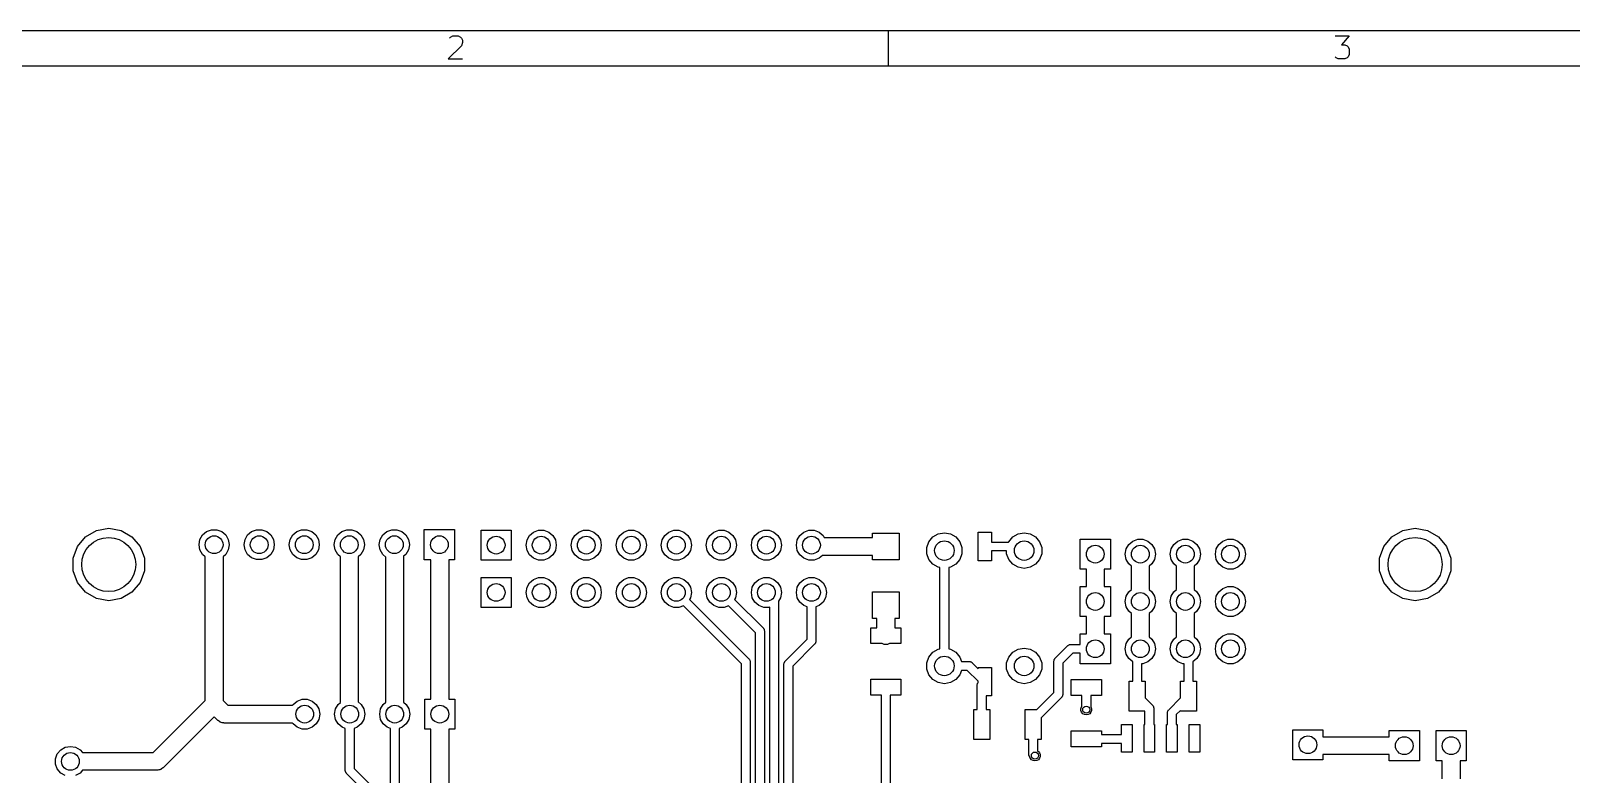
# Model space of a CAD drawing. Extents: x 10 to 287, y -200 to -10.
# Drawn here: x 61.6 to 148.5, y -51.9 to -10 of the extents above; entities that cross this region are included whole.
import ezdxf

# ---------------------------------------------------------------- set-up
doc = ezdxf.new("R2010")
doc.units = 0
doc.header["$MEASUREMENT"] = 0
doc.layers.add('BLACK', color=7, linetype='CONTINUOUS')

msp = doc.modelspace()

# ---------------------------------------------------------------- linework, layer by layer
at = {"layer": 'Black'}
for p, q in [((287.002, -10), (10, -10)), ((85.2476, -10.4119), (85.3095, -10.35)), ((85.3095, -10.35), (85.4333, -10.2881)), ((85.4333, -10.2881), (85.7429, -10.2881)), ((85.7429, -10.2881), (85.8667, -10.35)), ((85.8667, -10.35), (85.9286, -10.4119)), ((85.9286, -10.4119), (85.9905, -10.5357)), ((110, -12), (110, -10)), ((135.186, -10.2881), (135.99, -10.2881)), ((135.99, -10.2881), (135.557, -10.7833)), ((85.9286, -10.8452), (85.1857, -11.5881)), ((85.9905, -10.6595), (85.9286, -10.8452)), ((85.9905, -10.5357), (85.9905, -10.6595)), ((135.557, -10.7833), (135.743, -10.7833)), ((135.743, -10.7833), (135.867, -10.8452)), ((135.867, -10.8452), (135.929, -10.9071)), ((135.929, -10.9071), (135.99, -11.031)), ((135.99, -11.031), (135.99, -11.3405)), ((285.002, -12), (12, -12)), ((85.1857, -11.5881), (85.9905, -11.5881)), ((135.248, -11.5262), (135.186, -11.4643)), ((135.371, -11.5881), (135.248, -11.5262)), ((135.743, -11.5881), (135.371, -11.5881)), ((135.867, -11.5262), (135.743, -11.5881)), ((135.929, -11.4643), (135.867, -11.5262)), ((135.99, -11.3405), (135.929, -11.4643)), ((64.7289, -38.5187), (65.3424, -38.1645)), ((65.3424, -38.1645), (66.04, -38.0414)), ((66.04, -38.0414), (66.7376, -38.1645)), ((66.7376, -38.1645), (67.3511, -38.5187)), ((71.5586, -38.2242), (71.836, -38.1233)), ((71.836, -38.1233), (72.1312, -38.1233)), ((72.1312, -38.1233), (72.4086, -38.2242)), ((74.0986, -38.2242), (74.376, -38.1233)), ((74.376, -38.1233), (74.6712, -38.1233)), ((74.6712, -38.1233), (74.9486, -38.2242)), ((76.6386, -38.2242), (76.916, -38.1233)), ((76.916, -38.1233), (77.2112, -38.1233)), ((77.2112, -38.1233), (77.4886, -38.2242)), ((79.1786, -38.2242), (79.456, -38.1233)), ((79.456, -38.1233), (79.7512, -38.1233)), ((79.7512, -38.1233), (80.0286, -38.2242)), ((81.7186, -38.2242), (81.996, -38.1233)), ((81.996, -38.1233), (82.2912, -38.1233)), ((82.2912, -38.1233), (82.5686, -38.2242)), ((83.8336, -39.8136), (83.8336, -38.1136)), ((83.8336, -38.1136), (85.5336, -38.1136)), ((85.5336, -38.1136), (85.5336, -39.8136)), ((87.034, -39.839), (87.034, -38.139)), ((87.034, -38.139), (88.734, -38.139)), ((88.734, -38.139), (88.734, -39.839)), ((89.999, -38.2496), (90.2764, -38.1487)), ((90.2764, -38.1487), (90.5716, -38.1487)), ((90.5716, -38.1487), (90.849, -38.2496)), ((92.539, -38.2496), (92.8164, -38.1487)), ((92.8164, -38.1487), (93.1116, -38.1487)), ((93.1116, -38.1487), (93.389, -38.2496)), ((95.079, -38.2496), (95.3564, -38.1487)), ((95.3564, -38.1487), (95.6516, -38.1487)), ((95.6516, -38.1487), (95.929, -38.2496)), ((97.619, -38.2496), (97.8964, -38.1487)), ((97.8964, -38.1487), (98.1916, -38.1487)), ((98.1916, -38.1487), (98.469, -38.2496)), ((100.159, -38.2496), (100.436, -38.1487)), ((100.436, -38.1487), (100.732, -38.1487)), ((100.732, -38.1487), (101.009, -38.2496)), ((102.699, -38.2496), (102.976, -38.1487)), ((102.976, -38.1487), (103.272, -38.1487)), ((103.272, -38.1487), (103.549, -38.2496)), ((105.239, -38.2496), (105.516, -38.1487)), ((105.516, -38.1487), (105.812, -38.1487)), ((105.812, -38.1487), (106.089, -38.2496)), ((138.389, -38.5187), (139.002, -38.1645)), ((139.002, -38.1645), (139.7, -38.0414)), ((139.7, -38.0414), (140.398, -38.1645)), ((140.398, -38.1645), (141.011, -38.5187)), ((64.0312, -39.727), (64.2735, -39.0613)), ((64.2735, -39.0613), (64.7289, -38.5187)), ((67.3511, -38.5187), (67.8065, -39.0613)), ((67.8065, -39.0613), (68.0488, -39.727)), ((71.1336, -38.9604), (71.1849, -38.6696)), ((71.1336, -38.9668), (71.1336, -38.9604)), ((71.1849, -39.2576), (71.1336, -38.9668)), ((71.1849, -38.6696), (71.3325, -38.414)), ((71.3325, -38.414), (71.5586, -38.2242)), ((72.4086, -38.2242), (72.6347, -38.414)), ((72.6347, -38.414), (72.7823, -38.6696)), ((72.7823, -38.6696), (72.8336, -38.9604)), ((72.8336, -38.9668), (72.7823, -39.2576)), ((72.8336, -38.9604), (72.8336, -38.9668)), ((73.6736, -38.9604), (73.7249, -38.6696)), ((73.6736, -38.9668), (73.6736, -38.9604)), ((73.7249, -39.2576), (73.6736, -38.9668)), ((73.7249, -38.6696), (73.8725, -38.414)), ((73.8725, -38.414), (74.0986, -38.2242)), ((74.9486, -38.2242), (75.1747, -38.414)), ((75.1747, -38.414), (75.3223, -38.6696)), ((75.3223, -38.6696), (75.3736, -38.9604)), ((75.3736, -38.9668), (75.3223, -39.2576)), ((75.3736, -38.9604), (75.3736, -38.9668)), ((76.2136, -38.9604), (76.2649, -38.6696)), ((76.2136, -38.9668), (76.2136, -38.9604)), ((76.2649, -39.2576), (76.2136, -38.9668)), ((76.2649, -38.6696), (76.4125, -38.414)), ((76.4125, -38.414), (76.6386, -38.2242)), ((77.4886, -38.2242), (77.7147, -38.414)), ((77.7147, -38.414), (77.8623, -38.6696)), ((77.8623, -38.6696), (77.9136, -38.9604)), ((77.9136, -38.9668), (77.8623, -39.2576)), ((77.9136, -38.9604), (77.9136, -38.9668)), ((78.7536, -38.9604), (78.8049, -38.6696)), ((78.7536, -38.9668), (78.7536, -38.9604)), ((78.8049, -39.2576), (78.7536, -38.9668)), ((78.8049, -38.6696), (78.9525, -38.414)), ((78.9525, -38.414), (79.1786, -38.2242)), ((80.0286, -38.2242), (80.2547, -38.414)), ((80.2547, -38.414), (80.4023, -38.6696)), ((80.4023, -38.6696), (80.4536, -38.9604)), ((80.4536, -38.9668), (80.4023, -39.2576)), ((80.4536, -38.9604), (80.4536, -38.9668)), ((81.2936, -38.9604), (81.3449, -38.6696)), ((81.2936, -38.9668), (81.2936, -38.9604)), ((81.3449, -39.2576), (81.2936, -38.9668)), ((81.3449, -38.6696), (81.4925, -38.414)), ((81.4925, -38.414), (81.7186, -38.2242)), ((82.5686, -38.2242), (82.7947, -38.414)), ((82.7947, -38.414), (82.9423, -38.6696)), ((82.9423, -38.6696), (82.9936, -38.9604)), ((82.9936, -38.9668), (82.9423, -39.2576)), ((82.9936, -38.9604), (82.9936, -38.9668)), ((89.574, -38.9858), (89.6253, -38.695)), ((89.574, -38.9922), (89.574, -38.9858)), ((89.6253, -39.283), (89.574, -38.9922)), ((89.6253, -38.695), (89.7729, -38.4394)), ((89.7729, -38.4394), (89.999, -38.2496)), ((90.849, -38.2496), (91.0751, -38.4394)), ((91.0751, -38.4394), (91.2227, -38.695)), ((91.2227, -38.695), (91.274, -38.9858)), ((91.274, -38.9922), (91.2227, -39.283)), ((91.274, -38.9858), (91.274, -38.9922)), ((92.114, -38.9858), (92.1653, -38.695)), ((92.114, -38.9922), (92.114, -38.9858)), ((92.1653, -39.283), (92.114, -38.9922)), ((92.1653, -38.695), (92.3129, -38.4394)), ((92.3129, -38.4394), (92.539, -38.2496)), ((93.389, -38.2496), (93.6151, -38.4394)), ((93.6151, -38.4394), (93.7627, -38.695)), ((93.7627, -38.695), (93.814, -38.9858)), ((93.814, -38.9922), (93.7627, -39.283)), ((93.814, -38.9858), (93.814, -38.9922)), ((94.654, -38.9858), (94.7053, -38.695)), ((94.654, -38.9922), (94.654, -38.9858)), ((94.7053, -39.283), (94.654, -38.9922)), ((94.7053, -38.695), (94.8529, -38.4394)), ((94.8529, -38.4394), (95.079, -38.2496)), ((95.929, -38.2496), (96.1551, -38.4394)), ((96.1551, -38.4394), (96.3027, -38.695)), ((96.3027, -38.695), (96.354, -38.9858)), ((96.354, -38.9922), (96.3027, -39.283)), ((96.354, -38.9858), (96.354, -38.9922)), ((97.194, -38.9858), (97.2453, -38.695)), ((97.194, -38.9922), (97.194, -38.9858)), ((97.2453, -39.283), (97.194, -38.9922)), ((97.2453, -38.695), (97.3929, -38.4394)), ((97.3929, -38.4394), (97.619, -38.2496)), ((98.469, -38.2496), (98.6951, -38.4394)), ((98.6951, -38.4394), (98.8427, -38.695)), ((98.8427, -38.695), (98.894, -38.9858)), ((98.894, -38.9922), (98.8427, -39.283)), ((98.894, -38.9858), (98.894, -38.9922)), ((99.734, -38.9858), (99.7853, -38.695)), ((99.734, -38.9922), (99.734, -38.9858)), ((99.7853, -39.283), (99.734, -38.9922)), ((99.7853, -38.695), (99.9329, -38.4394)), ((99.9329, -38.4394), (100.159, -38.2496)), ((101.009, -38.2496), (101.235, -38.4394)), ((101.235, -38.4394), (101.383, -38.695)), ((101.383, -38.695), (101.434, -38.9858)), ((101.434, -38.9922), (101.383, -39.283)), ((101.434, -38.9858), (101.434, -38.9922)), ((102.274, -38.9858), (102.325, -38.695)), ((102.274, -38.9922), (102.274, -38.9858)), ((102.325, -39.283), (102.274, -38.9922)), ((102.325, -38.695), (102.473, -38.4394)), ((102.473, -38.4394), (102.699, -38.2496)), ((103.549, -38.2496), (103.775, -38.4394)), ((103.775, -38.4394), (103.923, -38.695)), ((103.923, -38.695), (103.974, -38.9858)), ((103.974, -38.9922), (103.923, -39.283)), ((103.974, -38.9858), (103.974, -38.9922)), ((104.814, -38.9858), (104.865, -38.695)), ((104.814, -38.9922), (104.814, -38.9858)), ((104.865, -39.283), (104.814, -38.9922)), ((104.865, -38.695), (105.013, -38.4394)), ((105.013, -38.4394), (105.239, -38.2496)), ((106.089, -38.2496), (106.315, -38.4394)), ((106.315, -38.4394), (106.388, -38.5662)), ((106.388, -38.5662), (109.105, -38.5662)), ((109.105, -38.5662), (109.105, -38.3162)), ((109.105, -38.3162), (110.605, -38.3162)), ((110.605, -38.3162), (110.605, -39.8162)), ((112.168, -39.1219), (112.288, -38.7943)), ((112.288, -38.7943), (112.512, -38.5272)), ((112.512, -38.5272), (112.814, -38.3529)), ((112.814, -38.3529), (113.157, -38.2924)), ((113.157, -38.2924), (113.5, -38.3529)), ((113.5, -38.3529), (113.802, -38.5272)), ((113.802, -38.5272), (114.026, -38.7943)), ((114.026, -38.7943), (114.146, -39.1219)), ((115.063, -39.8652), (115.063, -38.2652)), ((115.063, -38.2652), (115.823, -38.2652)), ((115.823, -38.2652), (115.823, -38.8152)), ((115.823, -38.8152), (116.78, -38.8152)), ((116.78, -38.8152), (116.788, -38.7943)), ((116.788, -38.7943), (117.012, -38.5272)), ((117.012, -38.5272), (117.314, -38.3529)), ((117.314, -38.3529), (117.657, -38.2924)), ((117.657, -38.2924), (118, -38.3529)), ((118, -38.3529), (118.302, -38.5272)), ((118.302, -38.5272), (118.526, -38.7943)), ((118.526, -38.7943), (118.646, -39.1219)), ((120.816, -40.347), (120.816, -38.647)), ((120.816, -38.647), (122.516, -38.647)), ((122.516, -38.647), (122.516, -40.347)), ((123.407, -39.203), (123.555, -38.9474)), ((123.555, -38.9474), (123.781, -38.7576)), ((123.781, -38.7576), (124.058, -38.6567)), ((124.058, -38.6567), (124.354, -38.6567)), ((124.354, -38.6567), (124.631, -38.7576)), ((124.631, -38.7576), (124.857, -38.9474)), ((124.857, -38.9474), (125.005, -39.203)), ((125.947, -39.203), (126.095, -38.9474)), ((126.095, -38.9474), (126.321, -38.7576)), ((126.321, -38.7576), (126.598, -38.6567)), ((126.598, -38.6567), (126.894, -38.6567)), ((126.894, -38.6567), (127.171, -38.7576)), ((127.171, -38.7576), (127.397, -38.9474)), ((127.397, -38.9474), (127.545, -39.203)), ((128.487, -39.203), (128.635, -38.9474)), ((128.635, -38.9474), (128.861, -38.7576)), ((128.861, -38.7576), (129.138, -38.6567)), ((129.138, -38.6567), (129.434, -38.6567)), ((129.434, -38.6567), (129.711, -38.7576)), ((129.711, -38.7576), (129.937, -38.9474)), ((129.937, -38.9474), (130.085, -39.203)), ((137.691, -39.727), (137.934, -39.0613)), ((137.934, -39.0613), (138.389, -38.5187)), ((141.011, -38.5187), (141.466, -39.0613)), ((141.466, -39.0613), (141.709, -39.727)), ((64.0312, -40.4354), (64.0312, -39.727)), ((68.0488, -39.727), (68.0488, -40.4354)), ((71.3325, -39.5132), (71.1849, -39.2576)), ((71.4836, -39.64), (71.3325, -39.5132)), ((71.4836, -47.7481), (71.4836, -39.64)), ((72.6347, -39.5132), (72.4836, -39.64)), ((72.4836, -39.64), (72.4836, -47.7481)), ((72.7823, -39.2576), (72.6347, -39.5132)), ((73.8725, -39.5132), (73.7249, -39.2576)), ((74.0986, -39.703), (73.8725, -39.5132)), ((74.376, -39.8039), (74.0986, -39.703)), ((74.6712, -39.8039), (74.376, -39.8039)), ((74.9486, -39.703), (74.6712, -39.8039)), ((75.1747, -39.5132), (74.9486, -39.703)), ((75.3223, -39.2576), (75.1747, -39.5132)), ((76.4125, -39.5132), (76.2649, -39.2576)), ((76.6386, -39.703), (76.4125, -39.5132)), ((76.916, -39.8039), (76.6386, -39.703)), ((77.2112, -39.8039), (76.916, -39.8039)), ((77.4886, -39.703), (77.2112, -39.8039)), ((77.7147, -39.5132), (77.4886, -39.703)), ((77.8623, -39.2576), (77.7147, -39.5132)), ((78.9525, -39.5132), (78.8049, -39.2576)), ((79.1036, -39.64), (78.9525, -39.5132)), ((79.1036, -47.8589), (79.1036, -39.64)), ((80.2547, -39.5132), (80.1036, -39.64)), ((80.1036, -39.64), (80.1036, -47.8162)), ((80.4023, -39.2576), (80.2547, -39.5132)), ((81.4925, -39.5132), (81.3449, -39.2576)), ((81.669, -39.6613), (81.4925, -39.5132)), ((81.669, -47.8376), (81.669, -39.6613)), ((82.7947, -39.5132), (82.669, -39.6187)), ((82.669, -39.6187), (82.669, -47.8376)), ((82.9423, -39.2576), (82.7947, -39.5132)), ((84.209, -39.8136), (83.8336, -39.8136)), ((84.209, -47.664), (84.209, -39.8136)), ((85.5336, -39.8136), (85.209, -39.8136)), ((85.209, -39.8136), (85.209, -47.664)), ((88.734, -39.839), (87.034, -39.839)), ((89.7729, -39.5386), (89.6253, -39.283)), ((89.999, -39.7284), (89.7729, -39.5386)), ((90.2764, -39.8293), (89.999, -39.7284)), ((90.5716, -39.8293), (90.2764, -39.8293)), ((90.849, -39.7284), (90.5716, -39.8293)), ((91.0751, -39.5386), (90.849, -39.7284)), ((91.2227, -39.283), (91.0751, -39.5386)), ((92.3129, -39.5386), (92.1653, -39.283)), ((92.539, -39.7284), (92.3129, -39.5386)), ((92.8164, -39.8293), (92.539, -39.7284)), ((93.1116, -39.8293), (92.8164, -39.8293)), ((93.389, -39.7284), (93.1116, -39.8293)), ((93.6151, -39.5386), (93.389, -39.7284)), ((93.7627, -39.283), (93.6151, -39.5386)), ((94.8529, -39.5386), (94.7053, -39.283)), ((95.079, -39.7284), (94.8529, -39.5386)), ((95.3564, -39.8293), (95.079, -39.7284)), ((95.6516, -39.8293), (95.3564, -39.8293)), ((95.929, -39.7284), (95.6516, -39.8293)), ((96.1551, -39.5386), (95.929, -39.7284)), ((96.3027, -39.283), (96.1551, -39.5386)), ((97.3929, -39.5386), (97.2453, -39.283)), ((97.619, -39.7284), (97.3929, -39.5386)), ((97.8964, -39.8293), (97.619, -39.7284)), ((98.1916, -39.8293), (97.8964, -39.8293)), ((98.469, -39.7284), (98.1916, -39.8293)), ((98.6951, -39.5386), (98.469, -39.7284)), ((98.8427, -39.283), (98.6951, -39.5386)), ((99.9329, -39.5386), (99.7853, -39.283)), ((100.159, -39.7284), (99.9329, -39.5386)), ((100.436, -39.8293), (100.159, -39.7284)), ((100.732, -39.8293), (100.436, -39.8293)), ((101.009, -39.7284), (100.732, -39.8293)), ((101.235, -39.5386), (101.009, -39.7284)), ((101.383, -39.283), (101.235, -39.5386)), ((102.473, -39.5386), (102.325, -39.283)), ((102.699, -39.7284), (102.473, -39.5386)), ((102.976, -39.8293), (102.699, -39.7284)), ((103.272, -39.8293), (102.976, -39.8293)), ((103.549, -39.7284), (103.272, -39.8293)), ((103.775, -39.5386), (103.549, -39.7284)), ((103.923, -39.283), (103.775, -39.5386)), ((105.013, -39.5386), (104.865, -39.283)), ((105.239, -39.7284), (105.013, -39.5386)), ((105.516, -39.8293), (105.239, -39.7284)), ((105.812, -39.8293), (105.516, -39.8293)), ((106.089, -39.7284), (105.812, -39.8293)), ((106.282, -39.5662), (106.089, -39.7284)), ((109.105, -39.5662), (106.282, -39.5662)), ((109.105, -39.8162), (109.105, -39.5662)), ((110.605, -39.8162), (109.105, -39.8162)), ((112.168, -39.4705), (112.168, -39.1219)), ((112.288, -39.7981), (112.168, -39.4705)), ((112.512, -40.0652), (112.288, -39.7981)), ((114.026, -39.7981), (113.802, -40.0652)), ((114.146, -39.4705), (114.026, -39.7981)), ((114.146, -39.1219), (114.146, -39.4705)), ((115.823, -39.8652), (115.063, -39.8652)), ((116.668, -39.3152), (115.823, -39.3152)), ((115.823, -39.3152), (115.823, -39.8652)), ((116.668, -39.4705), (116.668, -39.3152)), ((116.788, -39.7981), (116.668, -39.4705)), ((117.012, -40.0652), (116.788, -39.7981)), ((118.526, -39.7981), (118.302, -40.0652)), ((118.646, -39.4705), (118.526, -39.7981)), ((118.646, -39.1219), (118.646, -39.4705)), ((123.356, -39.4938), (123.407, -39.203)), ((123.356, -39.5002), (123.356, -39.4938)), ((123.407, -39.791), (123.356, -39.5002)), ((123.555, -40.0466), (123.407, -39.791)), ((125.005, -39.791), (124.857, -40.0466)), ((125.005, -39.203), (125.056, -39.4938)), ((125.056, -39.5002), (125.005, -39.791)), ((125.056, -39.4938), (125.056, -39.5002)), ((125.896, -39.4938), (125.947, -39.203)), ((125.896, -39.5002), (125.896, -39.4938)), ((125.947, -39.791), (125.896, -39.5002)), ((126.095, -40.0466), (125.947, -39.791)), ((127.545, -39.791), (127.397, -40.0466)), ((127.545, -39.203), (127.596, -39.4938)), ((127.596, -39.5002), (127.545, -39.791)), ((127.596, -39.4938), (127.596, -39.5002)), ((128.436, -39.4938), (128.487, -39.203)), ((128.436, -39.5002), (128.436, -39.4938)), ((128.487, -39.791), (128.436, -39.5002)), ((128.635, -40.0466), (128.487, -39.791)), ((130.085, -39.791), (129.937, -40.0466)), ((130.085, -39.203), (130.136, -39.4938)), ((130.136, -39.5002), (130.085, -39.791)), ((130.136, -39.4938), (130.136, -39.5002)), ((137.691, -40.4354), (137.691, -39.727)), ((141.709, -39.727), (141.709, -40.4354)), ((64.2735, -41.1011), (64.0312, -40.4354)), ((68.0488, -40.4354), (67.8065, -41.1011)), ((87.034, -42.506), (87.034, -40.806)), ((87.034, -40.806), (88.734, -40.806)), ((88.734, -40.806), (88.734, -42.506)), ((89.999, -40.9166), (90.2764, -40.8157)), ((90.2764, -40.8157), (90.5716, -40.8157)), ((90.5716, -40.8157), (90.849, -40.9166)), ((92.539, -40.9166), (92.8164, -40.8157)), ((92.8164, -40.8157), (93.1116, -40.8157)), ((93.1116, -40.8157), (93.389, -40.9166)), ((95.079, -40.9166), (95.3564, -40.8157)), ((95.3564, -40.8157), (95.6516, -40.8157)), ((95.6516, -40.8157), (95.929, -40.9166)), ((97.619, -40.9166), (97.8964, -40.8157)), ((97.8964, -40.8157), (98.1916, -40.8157)), ((98.1916, -40.8157), (98.469, -40.9166)), ((100.159, -40.9166), (100.436, -40.8157)), ((100.436, -40.8157), (100.732, -40.8157)), ((100.732, -40.8157), (101.009, -40.9166)), ((102.699, -40.9166), (102.976, -40.8157)), ((102.976, -40.8157), (103.272, -40.8157)), ((103.272, -40.8157), (103.549, -40.9166)), ((105.239, -40.9166), (105.516, -40.8157)), ((105.516, -40.8157), (105.812, -40.8157)), ((105.812, -40.8157), (106.089, -40.9166)), ((112.814, -40.2395), (112.512, -40.0652)), ((112.907, -40.2559), (112.814, -40.2395)), ((112.907, -44.8365), (112.907, -40.2559)), ((113.5, -40.2395), (113.407, -40.2559)), ((113.407, -40.2559), (113.407, -44.8365)), ((113.802, -40.0652), (113.5, -40.2395)), ((117.314, -40.2395), (117.012, -40.0652)), ((117.657, -40.3), (117.314, -40.2395)), ((118, -40.2395), (117.657, -40.3)), ((118.302, -40.0652), (118, -40.2395)), ((121.166, -40.347), (120.816, -40.347)), ((121.166, -41.314), (121.166, -40.347)), ((122.516, -40.347), (122.166, -40.347)), ((122.166, -40.347), (122.166, -41.314)), ((123.706, -40.1734), (123.555, -40.0466)), ((123.706, -41.4876), (123.706, -40.1734)), ((124.857, -40.0466), (124.706, -40.1734)), ((124.706, -40.1734), (124.706, -41.4876)), ((126.246, -40.1734), (126.095, -40.0466)), ((126.246, -41.4876), (126.246, -40.1734)), ((127.397, -40.0466), (127.246, -40.1734)), ((127.246, -40.1734), (127.246, -41.4876)), ((128.861, -40.2364), (128.635, -40.0466)), ((129.138, -40.3373), (128.861, -40.2364)), ((129.434, -40.3373), (129.138, -40.3373)), ((129.711, -40.2364), (129.434, -40.3373)), ((129.937, -40.0466), (129.711, -40.2364)), ((137.934, -41.1011), (137.691, -40.4354)), ((141.709, -40.4354), (141.466, -41.1011)), ((64.7289, -41.6437), (64.2735, -41.1011)), ((65.3424, -41.9979), (64.7289, -41.6437)), ((67.3511, -41.6437), (66.7376, -41.9979)), ((67.8065, -41.1011), (67.3511, -41.6437)), ((89.574, -41.6528), (89.6253, -41.362)), ((89.574, -41.6592), (89.574, -41.6528)), ((89.6253, -41.95), (89.574, -41.6592)), ((89.6253, -41.362), (89.7729, -41.1064)), ((89.7729, -41.1064), (89.999, -40.9166)), ((90.849, -40.9166), (91.0751, -41.1064)), ((91.0751, -41.1064), (91.2227, -41.362)), ((91.2227, -41.362), (91.274, -41.6528)), ((91.274, -41.6592), (91.2227, -41.95)), ((91.274, -41.6528), (91.274, -41.6592)), ((92.114, -41.6528), (92.1653, -41.362)), ((92.114, -41.6592), (92.114, -41.6528)), ((92.1653, -41.95), (92.114, -41.6592)), ((92.1653, -41.362), (92.3129, -41.1064)), ((92.3129, -41.1064), (92.539, -40.9166)), ((93.389, -40.9166), (93.6151, -41.1064)), ((93.6151, -41.1064), (93.7627, -41.362)), ((93.7627, -41.362), (93.814, -41.6528)), ((93.814, -41.6592), (93.7627, -41.95)), ((93.814, -41.6528), (93.814, -41.6592)), ((94.654, -41.6528), (94.7053, -41.362)), ((94.654, -41.6592), (94.654, -41.6528)), ((94.7053, -41.95), (94.654, -41.6592)), ((94.7053, -41.362), (94.8529, -41.1064)), ((94.8529, -41.1064), (95.079, -40.9166)), ((95.929, -40.9166), (96.1551, -41.1064)), ((96.1551, -41.1064), (96.3027, -41.362)), ((96.3027, -41.362), (96.354, -41.6528)), ((96.354, -41.6592), (96.3027, -41.95)), ((96.354, -41.6528), (96.354, -41.6592)), ((97.194, -41.6528), (97.2453, -41.362)), ((97.194, -41.6592), (97.194, -41.6528)), ((97.2453, -41.95), (97.194, -41.6592)), ((97.2453, -41.362), (97.3929, -41.1064)), ((97.3929, -41.1064), (97.619, -40.9166)), ((98.469, -40.9166), (98.6951, -41.1064)), ((98.6951, -41.1064), (98.8427, -41.362)), ((98.8427, -41.362), (98.894, -41.6528)), ((98.894, -41.6592), (98.8427, -41.95)), ((98.894, -41.6528), (98.894, -41.6592)), ((99.734, -41.6528), (99.7853, -41.362)), ((99.734, -41.6592), (99.734, -41.6528)), ((99.7853, -41.95), (99.734, -41.6592)), ((99.7853, -41.362), (99.9329, -41.1064)), ((99.9329, -41.1064), (100.159, -40.9166)), ((101.009, -40.9166), (101.235, -41.1064)), ((101.235, -41.1064), (101.383, -41.362)), ((101.383, -41.362), (101.434, -41.6528)), ((101.434, -41.6592), (101.383, -41.95)), ((101.434, -41.6528), (101.434, -41.6592)), ((102.274, -41.6528), (102.325, -41.362)), ((102.274, -41.6592), (102.274, -41.6528)), ((102.325, -41.95), (102.274, -41.6592)), ((102.325, -41.362), (102.473, -41.1064)), ((102.473, -41.1064), (102.699, -40.9166)), ((103.549, -40.9166), (103.775, -41.1064)), ((103.775, -41.1064), (103.923, -41.362)), ((103.923, -41.362), (103.974, -41.6528)), ((103.974, -41.6592), (103.923, -41.95)), ((103.974, -41.6528), (103.974, -41.6592)), ((104.814, -41.6528), (104.865, -41.362)), ((104.814, -41.6592), (104.814, -41.6528)), ((104.865, -41.95), (104.814, -41.6592)), ((104.865, -41.362), (105.013, -41.1064)), ((105.013, -41.1064), (105.239, -40.9166)), ((106.089, -40.9166), (106.315, -41.1064)), ((106.315, -41.1064), (106.463, -41.362)), ((106.463, -41.362), (106.514, -41.6528)), ((106.514, -41.6592), (106.463, -41.95)), ((106.514, -41.6528), (106.514, -41.6592)), ((109.105, -43.1162), (109.105, -41.6162)), ((109.105, -41.6162), (110.605, -41.6162)), ((110.605, -41.6162), (110.605, -43.1162)), ((120.816, -43.014), (120.816, -41.314)), ((120.816, -41.314), (121.166, -41.314)), ((122.166, -41.314), (122.516, -41.314)), ((122.516, -41.314), (122.516, -43.014)), ((123.407, -41.87), (123.555, -41.6144)), ((123.555, -41.6144), (123.706, -41.4876)), ((124.706, -41.4876), (124.857, -41.6144)), ((124.857, -41.6144), (125.005, -41.87)), ((125.947, -41.87), (126.095, -41.6144)), ((126.095, -41.6144), (126.246, -41.4876)), ((127.246, -41.4876), (127.397, -41.6144)), ((127.397, -41.6144), (127.545, -41.87)), ((128.487, -41.87), (128.635, -41.6144)), ((128.635, -41.6144), (128.861, -41.4246)), ((128.861, -41.4246), (129.138, -41.3237)), ((129.138, -41.3237), (129.434, -41.3237)), ((129.434, -41.3237), (129.711, -41.4246)), ((129.711, -41.4246), (129.937, -41.6144)), ((129.937, -41.6144), (130.085, -41.87)), ((138.389, -41.6437), (137.934, -41.1011)), ((139.002, -41.9979), (138.389, -41.6437)), ((141.011, -41.6437), (140.398, -41.9979)), ((141.466, -41.1011), (141.011, -41.6437)), ((66.04, -42.121), (65.3424, -41.9979)), ((66.7376, -41.9979), (66.04, -42.121)), ((88.734, -42.506), (87.034, -42.506)), ((89.7729, -42.2056), (89.6253, -41.95)), ((89.999, -42.3954), (89.7729, -42.2056)), ((90.2764, -42.4963), (89.999, -42.3954)), ((90.5716, -42.4963), (90.2764, -42.4963)), ((90.849, -42.3954), (90.5716, -42.4963)), ((91.0751, -42.2056), (90.849, -42.3954)), ((91.2227, -41.95), (91.0751, -42.2056)), ((92.3129, -42.2056), (92.1653, -41.95)), ((92.539, -42.3954), (92.3129, -42.2056)), ((92.8164, -42.4963), (92.539, -42.3954)), ((93.1116, -42.4963), (92.8164, -42.4963)), ((93.389, -42.3954), (93.1116, -42.4963)), ((93.6151, -42.2056), (93.389, -42.3954)), ((93.7627, -41.95), (93.6151, -42.2056)), ((94.8529, -42.2056), (94.7053, -41.95)), ((95.079, -42.3954), (94.8529, -42.2056)), ((95.3564, -42.4963), (95.079, -42.3954)), ((95.6516, -42.4963), (95.3564, -42.4963)), ((95.929, -42.3954), (95.6516, -42.4963)), ((96.1551, -42.2056), (95.929, -42.3954)), ((96.3027, -41.95), (96.1551, -42.2056)), ((97.3929, -42.2056), (97.2453, -41.95)), ((97.619, -42.3954), (97.3929, -42.2056)), ((97.8964, -42.4963), (97.619, -42.3954)), ((98.1916, -42.4963), (97.8964, -42.4963)), ((98.4403, -42.4058), (98.1916, -42.4963)), ((101.712, -45.6776), (98.4403, -42.4058)), ((98.8427, -41.95), (98.7874, -42.0458)), ((98.7874, -42.0458), (102.139, -45.3972)), ((99.9329, -42.2056), (99.7853, -41.95)), ((100.159, -42.3954), (99.9329, -42.2056)), ((100.436, -42.4963), (100.159, -42.3954)), ((100.732, -42.4963), (100.436, -42.4963)), ((100.98, -42.4058), (100.732, -42.4963)), ((102.512, -43.9376), (100.98, -42.4058)), ((101.383, -41.95), (101.327, -42.0458)), ((101.327, -42.0458), (102.939, -43.6572)), ((102.473, -42.2056), (102.325, -41.95)), ((102.699, -42.3954), (102.473, -42.2056)), ((102.976, -42.4963), (102.699, -42.3954)), ((103.272, -42.4963), (102.976, -42.4963)), ((103.312, -42.4816), (103.272, -42.4963)), ((103.312, -62.67), (103.312, -42.4816)), ((103.923, -41.95), (103.812, -42.1418)), ((103.812, -42.1418), (103.812, -62.67)), ((105.013, -42.2056), (104.865, -41.95)), ((105.239, -42.3954), (105.013, -42.2056)), ((105.414, -42.4591), (105.239, -42.3954)), ((105.414, -44.2956), (105.414, -42.4591)), ((106.089, -42.3954), (105.914, -42.4591)), ((105.914, -42.4591), (105.914, -44.3992)), ((106.315, -42.2056), (106.089, -42.3954)), ((106.463, -41.95), (106.315, -42.2056)), ((123.356, -42.1608), (123.407, -41.87)), ((123.356, -42.1672), (123.356, -42.1608)), ((123.407, -42.458), (123.356, -42.1672)), ((123.555, -42.7136), (123.407, -42.458)), ((125.005, -42.458), (124.857, -42.7136)), ((125.005, -41.87), (125.056, -42.1608)), ((125.056, -42.1672), (125.005, -42.458)), ((125.056, -42.1608), (125.056, -42.1672)), ((125.896, -42.1608), (125.947, -41.87)), ((125.896, -42.1672), (125.896, -42.1608)), ((125.947, -42.458), (125.896, -42.1672)), ((126.095, -42.7136), (125.947, -42.458)), ((127.545, -42.458), (127.397, -42.7136)), ((127.545, -41.87), (127.596, -42.1608)), ((127.596, -42.1672), (127.545, -42.458)), ((127.596, -42.1608), (127.596, -42.1672)), ((128.436, -42.1608), (128.487, -41.87)), ((128.436, -42.1672), (128.436, -42.1608)), ((128.487, -42.458), (128.436, -42.1672)), ((128.635, -42.7136), (128.487, -42.458)), ((130.085, -42.458), (129.937, -42.7136)), ((130.085, -41.87), (130.136, -42.1608)), ((130.136, -42.1672), (130.085, -42.458)), ((130.136, -42.1608), (130.136, -42.1672)), ((139.7, -42.121), (139.002, -41.9979)), ((140.398, -41.9979), (139.7, -42.121)), ((109.355, -43.1162), (109.105, -43.1162)), ((109.355, -43.6422), (109.355, -43.1162)), ((110.605, -43.1162), (110.355, -43.1162)), ((110.355, -43.1162), (110.355, -43.6422)), ((121.166, -43.014), (120.816, -43.014)), ((121.166, -43.981), (121.166, -43.014)), ((122.516, -43.014), (122.166, -43.014)), ((122.166, -43.014), (122.166, -43.981)), ((123.706, -42.8404), (123.555, -42.7136)), ((123.706, -44.1546), (123.706, -42.8404)), ((124.857, -42.7136), (124.706, -42.8404)), ((124.706, -42.8404), (124.706, -44.1546)), ((126.246, -42.8404), (126.095, -42.7136)), ((126.246, -44.1546), (126.246, -42.8404)), ((127.397, -42.7136), (127.246, -42.8404)), ((127.246, -42.8404), (127.246, -44.1546)), ((128.861, -42.9034), (128.635, -42.7136)), ((129.138, -43.0043), (128.861, -42.9034)), ((129.434, -43.0043), (129.138, -43.0043)), ((129.711, -42.9034), (129.434, -43.0043)), ((129.937, -42.7136), (129.711, -42.9034)), ((102.512, -62.67), (102.512, -43.9376)), ((102.939, -43.6572), (102.945, -43.6662)), ((102.945, -43.6662), (102.954, -43.6733)), ((102.954, -43.6733), (102.97, -43.7016)), ((102.97, -43.7016), (102.989, -43.7283)), ((102.989, -43.7283), (102.991, -43.739)), ((102.991, -43.739), (102.997, -43.7485)), ((102.997, -43.7485), (103.003, -43.7807)), ((103.003, -43.7807), (103.011, -43.8122)), ((103.011, -43.8122), (103.01, -43.8232)), ((103.01, -43.8232), (103.012, -43.834)), ((103.012, -43.834), (103.012, -62.67)), ((104.185, -45.5244), (105.414, -44.2956)), ((109.005, -44.5422), (109.005, -43.6422)), ((109.005, -43.6422), (109.355, -43.6422)), ((110.355, -43.6422), (110.705, -43.6422)), ((110.705, -43.6422), (110.705, -44.5422)), ((120.816, -44.581), (120.816, -43.981)), ((120.816, -43.981), (121.166, -43.981)), ((122.166, -43.981), (122.516, -43.981)), ((122.516, -43.981), (122.516, -45.681)), ((123.407, -44.537), (123.555, -44.2814)), ((123.555, -44.2814), (123.706, -44.1546)), ((124.706, -44.1546), (124.857, -44.2814)), ((124.857, -44.2814), (125.005, -44.537)), ((125.947, -44.537), (126.095, -44.2814)), ((126.095, -44.2814), (126.246, -44.1546)), ((127.246, -44.1546), (127.397, -44.2814)), ((127.397, -44.2814), (127.545, -44.537)), ((128.487, -44.537), (128.635, -44.2814)), ((128.635, -44.2814), (128.861, -44.0916)), ((128.861, -44.0916), (129.138, -43.9907)), ((129.138, -43.9907), (129.434, -43.9907)), ((129.434, -43.9907), (129.711, -44.0916)), ((129.711, -44.0916), (129.937, -44.2814)), ((129.937, -44.2814), (130.085, -44.537)), ((105.841, -44.576), (104.612, -45.8048)), ((105.847, -44.567), (105.841, -44.576)), ((105.856, -44.5599), (105.847, -44.567)), ((105.872, -44.5316), (105.856, -44.5599)), ((105.891, -44.5049), (105.872, -44.5316)), ((105.893, -44.4942), (105.891, -44.5049)), ((105.899, -44.4847), (105.893, -44.4942)), ((105.905, -44.4525), (105.899, -44.4847)), ((105.913, -44.421), (105.905, -44.4525)), ((105.914, -44.3992), (105.912, -44.41)), ((105.912, -44.41), (105.913, -44.421)), ((109.652, -44.5422), (109.005, -44.5422)), ((109.768, -44.5846), (109.652, -44.5422)), ((109.942, -44.5846), (109.768, -44.5846)), ((110.058, -44.5422), (109.942, -44.5846)), ((110.705, -44.5422), (110.058, -44.5422)), ((112.288, -45.2943), (112.512, -45.0272)), ((112.512, -45.0272), (112.814, -44.8529)), ((112.814, -44.8529), (112.907, -44.8365)), ((113.407, -44.8365), (113.5, -44.8529)), ((113.5, -44.8529), (113.802, -45.0272)), ((113.802, -45.0272), (114.026, -45.2943)), ((116.788, -45.2943), (117.012, -45.0272)), ((117.012, -45.0272), (117.314, -44.8529)), ((117.314, -44.8529), (117.657, -44.7924)), ((117.657, -44.7924), (118, -44.8529)), ((118, -44.8529), (118.302, -45.0272)), ((118.302, -45.0272), (118.526, -45.2943)), ((119.406, -45.3654), (120.118, -44.6542)), ((120.398, -45.081), (119.833, -45.6458)), ((120.118, -44.6542), (120.127, -44.6479)), ((120.127, -44.6479), (120.134, -44.6395)), ((120.134, -44.6395), (120.162, -44.6232)), ((120.162, -44.6232), (120.189, -44.6044)), ((120.189, -44.6044), (120.199, -44.6016)), ((120.199, -44.6016), (120.209, -44.5961)), ((120.209, -44.5961), (120.241, -44.5904)), ((120.241, -44.5904), (120.273, -44.582)), ((120.273, -44.582), (120.284, -44.5829)), ((120.284, -44.5829), (120.294, -44.581)), ((120.294, -44.581), (120.816, -44.581)), ((120.816, -45.081), (120.398, -45.081)), ((120.816, -45.681), (120.816, -45.081)), ((123.356, -44.8278), (123.407, -44.537)), ((123.356, -44.8342), (123.356, -44.8278)), ((123.407, -45.125), (123.356, -44.8342)), ((123.555, -45.3806), (123.407, -45.125)), ((125.005, -45.125), (124.857, -45.3806)), ((125.005, -44.537), (125.056, -44.8278)), ((125.056, -44.8342), (125.005, -45.125)), ((125.056, -44.8278), (125.056, -44.8342)), ((125.896, -44.8278), (125.947, -44.537)), ((125.896, -44.8342), (125.896, -44.8278)), ((125.947, -45.125), (125.896, -44.8342)), ((126.095, -45.3806), (125.947, -45.125)), ((127.545, -45.125), (127.397, -45.3806)), ((127.545, -44.537), (127.596, -44.8278)), ((127.596, -44.8342), (127.545, -45.125)), ((127.596, -44.8278), (127.596, -44.8342)), ((128.436, -44.8278), (128.487, -44.537)), ((128.436, -44.8342), (128.436, -44.8278)), ((128.487, -45.125), (128.436, -44.8342)), ((128.635, -45.3806), (128.487, -45.125)), ((130.085, -45.125), (129.937, -45.3806)), ((130.085, -44.537), (130.136, -44.8278)), ((130.136, -44.8342), (130.085, -45.125)), ((130.136, -44.8278), (130.136, -44.8342)), ((101.712, -62.67), (101.712, -45.6776)), ((102.139, -45.3972), (102.145, -45.4062)), ((102.145, -45.4062), (102.154, -45.4133)), ((102.154, -45.4133), (102.17, -45.4416)), ((102.17, -45.4416), (102.189, -45.4683)), ((102.189, -45.4683), (102.191, -45.479)), ((102.191, -45.479), (102.197, -45.4885)), ((102.197, -45.4885), (102.203, -45.5207)), ((102.203, -45.5207), (102.211, -45.5522)), ((102.211, -45.5522), (102.21, -45.5632)), ((102.21, -45.5632), (102.212, -45.574)), ((102.212, -45.574), (102.212, -62.67)), ((104.112, -45.7012), (104.114, -45.6904)), ((104.112, -62.67), (104.112, -45.7012)), ((104.113, -45.6794), (104.121, -45.6479)), ((104.114, -45.6904), (104.113, -45.6794)), ((104.121, -45.6479), (104.127, -45.6157)), ((104.127, -45.6157), (104.133, -45.6062)), ((104.133, -45.6062), (104.135, -45.5955)), ((104.135, -45.5955), (104.154, -45.5688)), ((104.154, -45.5688), (104.17, -45.5405)), ((104.17, -45.5405), (104.179, -45.5334)), ((104.179, -45.5334), (104.185, -45.5244)), ((104.612, -45.8048), (104.612, -62.67)), ((112.168, -45.6219), (112.288, -45.2943)), ((112.168, -45.9705), (112.168, -45.6219)), ((112.288, -46.2981), (112.168, -45.9705)), ((114.026, -45.2943), (114.118, -45.5462)), ((114.118, -45.5462), (114.554, -45.5462)), ((114.554, -45.5462), (114.565, -45.5481)), ((114.565, -45.5481), (114.576, -45.5472)), ((114.576, -45.5472), (114.607, -45.5556)), ((114.607, -45.5556), (114.64, -45.5613)), ((114.64, -45.5613), (114.649, -45.5668)), ((114.649, -45.5668), (114.66, -45.5696)), ((114.66, -45.5696), (114.686, -45.5884)), ((114.686, -45.5884), (114.715, -45.6047)), ((114.715, -45.6047), (114.722, -45.6131)), ((114.722, -45.6131), (114.731, -45.6194)), ((114.731, -45.6194), (115.063, -45.9516)), ((115.063, -45.9516), (115.063, -45.8852)), ((115.063, -45.8852), (115.823, -45.8852)), ((115.823, -45.8852), (115.823, -47.4852)), ((116.668, -45.6219), (116.788, -45.2943)), ((116.668, -45.9705), (116.668, -45.6219)), ((116.788, -46.2981), (116.668, -45.9705)), ((118.526, -45.2943), (118.646, -45.6219)), ((118.646, -45.9705), (118.526, -46.2981)), ((118.646, -45.6219), (118.646, -45.9705)), ((119.333, -45.5422), (119.335, -45.5314)), ((119.333, -47.2928), (119.333, -45.5422)), ((119.334, -45.5204), (119.343, -45.4889)), ((119.335, -45.5314), (119.334, -45.5204)), ((119.343, -45.4889), (119.348, -45.4567)), ((119.348, -45.4567), (119.354, -45.4472)), ((119.354, -45.4472), (119.357, -45.4365)), ((119.357, -45.4365), (119.375, -45.4098)), ((119.375, -45.4098), (119.392, -45.3815)), ((119.392, -45.3815), (119.4, -45.3744)), ((119.4, -45.3744), (119.406, -45.3654)), ((119.833, -45.6458), (119.833, -47.3964)), ((122.516, -45.681), (120.816, -45.681)), ((123.776, -45.5662), (123.555, -45.3806)), ((123.776, -46.648), (123.776, -45.5662)), ((124.354, -45.6713), (124.276, -45.6713)), ((124.276, -45.6713), (124.276, -46.648)), ((124.631, -45.5704), (124.354, -45.6713)), ((124.857, -45.3806), (124.631, -45.5704)), ((126.321, -45.5704), (126.095, -45.3806)), ((126.598, -45.6713), (126.321, -45.5704)), ((126.676, -45.6713), (126.598, -45.6713)), ((126.676, -46.648), (126.676, -45.6713)), ((127.397, -45.3806), (127.176, -45.5662)), ((127.176, -45.5662), (127.176, -46.648)), ((128.861, -45.5704), (128.635, -45.3806)), ((129.138, -45.6713), (128.861, -45.5704)), ((129.434, -45.6713), (129.138, -45.6713)), ((129.711, -45.5704), (129.434, -45.6713)), ((129.937, -45.3806), (129.711, -45.5704)), ((109.005, -47.4422), (109.005, -46.5422)), ((109.005, -46.5422), (110.705, -46.5422)), ((110.705, -46.5422), (110.705, -47.4422)), ((112.512, -46.5652), (112.288, -46.2981)), ((112.814, -46.7395), (112.512, -46.5652)), ((113.157, -46.8), (112.814, -46.7395)), ((113.5, -46.7395), (113.157, -46.8)), ((113.802, -46.5652), (113.5, -46.7395)), ((114.026, -46.2981), (113.802, -46.5652)), ((114.118, -46.0462), (114.026, -46.2981)), ((114.45, -46.0462), (114.118, -46.0462)), ((115.063, -46.6588), (114.45, -46.0462)), ((115.013, -46.8652), (115.015, -46.8544)), ((115.013, -48.2482), (115.013, -46.8652)), ((115.014, -46.8434), (115.022, -46.8119)), ((115.015, -46.8544), (115.014, -46.8434)), ((115.022, -46.8119), (115.028, -46.7797)), ((115.028, -46.7797), (115.034, -46.7702)), ((115.034, -46.7702), (115.036, -46.7595)), ((115.036, -46.7595), (115.055, -46.7328)), ((115.055, -46.7328), (115.063, -46.7192)), ((115.063, -46.7192), (115.063, -46.6588)), ((117.012, -46.5652), (116.788, -46.2981)), ((117.314, -46.7395), (117.012, -46.5652)), ((117.657, -46.8), (117.314, -46.7395)), ((118, -46.7395), (117.657, -46.8)), ((118.302, -46.5652), (118, -46.7395)), ((118.526, -46.2981), (118.302, -46.5652)), ((120.308, -47.4632), (120.308, -46.5632)), ((120.308, -46.5632), (122.008, -46.5632)), ((122.008, -46.5632), (122.008, -47.4632)), ((123.576, -48.348), (123.576, -46.648)), ((123.576, -46.648), (123.776, -46.648)), ((124.276, -46.648), (124.476, -46.648)), ((124.476, -46.648), (124.476, -47.5944)), ((126.476, -47.5944), (126.476, -46.648)), ((126.476, -46.648), (126.676, -46.648)), ((127.176, -46.648), (127.376, -46.648)), ((127.376, -46.648), (127.376, -48.348)), ((68.5507, -50.681), (71.4836, -47.7481)), ((72.4836, -47.7481), (72.7495, -48.014)), ((76.664, -47.7746), (76.9414, -47.6737)), ((76.9414, -47.6737), (77.2366, -47.6737)), ((77.2366, -47.6737), (77.514, -47.7746)), ((83.859, -49.364), (83.859, -47.664)), ((83.859, -47.664), (84.209, -47.664)), ((85.209, -47.664), (85.559, -47.664)), ((85.559, -47.664), (85.559, -49.364)), ((109.605, -47.4422), (109.005, -47.4422)), ((109.605, -53.5305), (109.605, -47.4422)), ((110.705, -47.4422), (110.105, -47.4422)), ((110.105, -47.4422), (110.105, -53.3592)), ((115.823, -47.4852), (115.513, -47.4852)), ((115.513, -47.4852), (115.513, -48.2482)), ((118.378, -48.2482), (119.333, -47.2928)), ((119.76, -47.5732), (118.613, -48.7202)), ((119.766, -47.5642), (119.76, -47.5732)), ((119.775, -47.5571), (119.766, -47.5642)), ((119.791, -47.5288), (119.775, -47.5571)), ((119.81, -47.5021), (119.791, -47.5288)), ((119.813, -47.4914), (119.81, -47.5021)), ((119.818, -47.4819), (119.813, -47.4914)), ((119.824, -47.4497), (119.818, -47.4819)), ((119.832, -47.4182), (119.824, -47.4497)), ((119.833, -47.3964), (119.831, -47.4072)), ((119.831, -47.4072), (119.832, -47.4182)), ((120.908, -47.4632), (120.308, -47.4632)), ((120.908, -48.0966), (120.908, -47.4632)), ((122.008, -47.4632), (121.408, -47.4632)), ((121.408, -47.4632), (121.408, -48.0966)), ((124.476, -47.5944), (124.891, -48.0092)), ((125.807, -48.2632), (126.476, -47.5944)), ((72.7495, -48.014), (76.4092, -48.014)), ((76.4092, -48.014), (76.4379, -47.9644)), ((76.4379, -47.9644), (76.664, -47.7746)), ((77.514, -47.7746), (77.7401, -47.9644)), ((77.7401, -47.9644), (77.8877, -48.22)), ((77.8877, -48.22), (77.939, -48.5108)), ((77.939, -48.5172), (77.8877, -48.808)), ((77.939, -48.5108), (77.939, -48.5172)), ((78.779, -48.5108), (78.8303, -48.22)), ((78.779, -48.5172), (78.779, -48.5108)), ((78.8303, -48.808), (78.779, -48.5172)), ((78.8303, -48.22), (78.9779, -47.9644)), ((78.9779, -47.9644), (79.1036, -47.8589)), ((80.1036, -47.8162), (80.2801, -47.9644)), ((80.2801, -47.9644), (80.4277, -48.22)), ((80.4277, -48.22), (80.479, -48.5108)), ((80.479, -48.5172), (80.4277, -48.808)), ((80.479, -48.5108), (80.479, -48.5172)), ((81.319, -48.5108), (81.3703, -48.22)), ((81.319, -48.5172), (81.319, -48.5108)), ((81.3703, -48.808), (81.319, -48.5172)), ((81.3703, -48.22), (81.5179, -47.9644)), ((81.5179, -47.9644), (81.669, -47.8376)), ((82.669, -47.8376), (82.8201, -47.9644)), ((82.8201, -47.9644), (82.9677, -48.22)), ((82.9677, -48.22), (83.019, -48.5108)), ((83.019, -48.5172), (82.9677, -48.808)), ((83.019, -48.5108), (83.019, -48.5172)), ((114.813, -49.9482), (114.813, -48.2482)), ((114.813, -48.2482), (115.013, -48.2482)), ((115.513, -48.2482), (115.713, -48.2482)), ((115.713, -48.2482), (115.713, -49.9482)), ((117.713, -49.9482), (117.713, -48.2482)), ((117.713, -48.2482), (118.378, -48.2482)), ((120.861, -48.2077), (120.897, -48.1094)), ((120.861, -48.3123), (120.861, -48.2077)), ((120.897, -48.4106), (120.861, -48.3123)), ((120.897, -48.1094), (120.908, -48.0966)), ((120.964, -48.4907), (120.897, -48.4106)), ((121.055, -48.543), (120.964, -48.4907)), ((121.158, -48.5611), (121.055, -48.543)), ((121.261, -48.543), (121.158, -48.5611)), ((121.352, -48.4907), (121.261, -48.543)), ((121.419, -48.4106), (121.352, -48.4907)), ((121.408, -48.0966), (121.419, -48.1094)), ((121.419, -48.1094), (121.455, -48.2077)), ((121.455, -48.3123), (121.419, -48.4106)), ((121.455, -48.2077), (121.455, -48.3123)), ((124.464, -48.348), (123.576, -48.348)), ((124.464, -49.103), (124.464, -48.348)), ((124.891, -48.0092), (124.897, -48.0182)), ((124.897, -48.0182), (124.906, -48.0253)), ((124.906, -48.0253), (124.922, -48.0536)), ((124.922, -48.0536), (124.941, -48.0803)), ((124.941, -48.0803), (124.943, -48.091)), ((124.943, -48.091), (124.949, -48.1005)), ((124.949, -48.1005), (124.955, -48.1327)), ((124.955, -48.1327), (124.963, -48.1642)), ((124.963, -48.1642), (124.962, -48.1752)), ((124.962, -48.1752), (124.964, -48.186)), ((124.964, -48.186), (124.964, -49.103)), ((125.734, -48.44), (125.736, -48.4292)), ((125.734, -49.103), (125.734, -48.44)), ((125.735, -48.4182), (125.743, -48.3867)), ((125.736, -48.4292), (125.735, -48.4182)), ((125.743, -48.3867), (125.749, -48.3545)), ((125.749, -48.3545), (125.755, -48.345)), ((125.755, -48.345), (125.757, -48.3343)), ((125.757, -48.3343), (125.776, -48.3076)), ((125.776, -48.3076), (125.792, -48.2793)), ((125.792, -48.2793), (125.801, -48.2722)), ((125.801, -48.2722), (125.807, -48.2632)), ((126.476, -48.3016), (126.234, -48.5436)), ((126.234, -48.5436), (126.234, -49.103)), ((126.476, -48.348), (126.476, -48.3016)), ((127.376, -48.348), (126.476, -48.348)), ((71.9836, -48.6623), (69.1114, -51.5346)), ((72.1888, -48.8676), (71.9836, -48.6623)), ((72.2069, -48.8802), (72.1888, -48.8676)), ((72.221, -48.897), (72.2069, -48.8802)), ((72.2776, -48.9297), (72.221, -48.897)), ((72.3311, -48.9672), (72.2776, -48.9297)), ((72.3523, -48.9728), (72.3311, -48.9672)), ((72.3714, -48.9838), (72.3523, -48.9728)), ((72.4357, -48.9952), (72.3714, -48.9838)), ((72.4988, -49.0121), (72.4357, -48.9952)), ((72.5207, -49.0102), (72.4988, -49.0121)), ((72.5424, -49.014), (72.5207, -49.0102)), ((76.4092, -49.014), (72.5424, -49.014)), ((76.4379, -49.0636), (76.4092, -49.014)), ((76.664, -49.2534), (76.4379, -49.0636)), ((76.9414, -49.3543), (76.664, -49.2534)), ((77.2366, -49.3543), (76.9414, -49.3543)), ((77.514, -49.2534), (77.2366, -49.3543)), ((77.7401, -49.0636), (77.514, -49.2534)), ((77.8877, -48.808), (77.7401, -49.0636)), ((78.9779, -49.0636), (78.8303, -48.808)), ((79.204, -49.2534), (78.9779, -49.0636)), ((79.379, -49.3171), (79.204, -49.2534)), ((79.379, -51.689), (79.379, -49.3171)), ((80.054, -49.2534), (79.879, -49.3171)), ((79.879, -49.3171), (79.879, -51.5854)), ((80.2801, -49.0636), (80.054, -49.2534)), ((80.4277, -48.808), (80.2801, -49.0636)), ((81.5179, -49.0636), (81.3703, -48.808)), ((81.744, -49.2534), (81.5179, -49.0636)), ((81.919, -49.3171), (81.744, -49.2534)), ((81.919, -52.832), (81.919, -49.3171)), ((82.594, -49.2534), (82.419, -49.3171)), ((82.419, -49.3171), (82.419, -52.7284)), ((82.8201, -49.0636), (82.594, -49.2534)), ((82.9677, -48.808), (82.8201, -49.0636)), ((84.209, -49.364), (83.859, -49.364)), ((84.209, -53.1114), (84.209, -49.364)), ((85.559, -49.364), (85.209, -49.364)), ((85.209, -49.364), (85.209, -52.9043)), ((118.613, -48.7202), (118.613, -49.9482)), ((120.308, -50.3632), (120.308, -49.4632)), ((120.308, -49.4632), (122.008, -49.4632)), ((122.008, -49.4632), (122.008, -49.6632)), ((123.144, -49.6632), (123.144, -49.103)), ((123.144, -49.103), (123.744, -49.103)), ((123.744, -49.103), (123.744, -50.653)), ((124.414, -50.653), (124.414, -49.103)), ((124.414, -49.103), (124.464, -49.103)), ((124.964, -49.103), (125.014, -49.103)), ((125.014, -49.103), (125.014, -50.653)), ((125.684, -50.653), (125.684, -49.103)), ((125.684, -49.103), (125.734, -49.103)), ((126.234, -49.103), (126.284, -49.103)), ((126.284, -49.103), (126.284, -50.653)), ((126.954, -50.653), (126.954, -49.103)), ((126.954, -49.103), (127.554, -49.103)), ((127.554, -49.103), (127.554, -50.653)), ((132.805, -51.0912), (132.805, -49.3912)), ((132.805, -49.3912), (134.505, -49.3912)), ((134.505, -49.3912), (134.505, -49.792)), ((138.24, -49.792), (138.24, -49.442)), ((138.24, -49.442), (139.94, -49.442)), ((139.94, -49.442), (139.94, -51.142)), ((140.882, -51.142), (140.882, -49.442)), ((140.882, -49.442), (142.582, -49.442)), ((142.582, -49.442), (142.582, -51.142)), ((63.587, -50.3823), (63.8778, -50.331)), ((63.8778, -50.331), (63.8842, -50.331)), ((63.8842, -50.331), (64.175, -50.3823)), ((115.713, -49.9482), (114.813, -49.9482)), ((117.913, -49.9482), (117.713, -49.9482)), ((117.913, -50.7514), (117.913, -49.9482)), ((118.613, -49.9482), (118.413, -49.9482)), ((118.413, -49.9482), (118.413, -50.5953)), ((122.008, -50.3632), (120.308, -50.3632)), ((122.008, -49.6632), (123.144, -49.6632)), ((123.144, -50.1632), (122.008, -50.1632)), ((122.008, -50.1632), (122.008, -50.3632)), ((123.144, -50.653), (123.144, -50.1632)), ((134.505, -49.792), (138.24, -49.792)), ((63.0407, -51.0334), (63.1416, -50.756)), ((63.0407, -51.3286), (63.0407, -51.0334)), ((63.1416, -50.756), (63.3314, -50.5299)), ((63.3314, -50.5299), (63.587, -50.3823)), ((64.175, -50.3823), (64.4306, -50.5299)), ((64.4306, -50.5299), (64.5574, -50.681)), ((64.5574, -50.681), (68.5507, -50.681)), ((117.915, -50.7622), (117.913, -50.7514)), ((117.914, -50.7732), (117.915, -50.7622)), ((117.922, -50.8047), (117.914, -50.7732)), ((117.928, -50.8369), (117.922, -50.8047)), ((117.934, -50.8464), (117.928, -50.8369)), ((117.936, -50.8571), (117.934, -50.8464)), ((117.955, -50.8838), (117.936, -50.8571)), ((117.966, -50.9023), (117.955, -50.8838)), ((117.966, -50.9031), (117.966, -50.9023)), ((118.002, -51.0014), (117.966, -50.9031)), ((118.069, -51.0815), (118.002, -51.0014)), ((118.159, -51.1338), (118.069, -51.0815)), ((118.262, -51.1519), (118.159, -51.1338)), ((118.365, -51.1338), (118.262, -51.1519)), ((118.456, -51.0815), (118.365, -51.1338)), ((118.413, -50.5953), (118.456, -50.6201)), ((118.456, -50.6201), (118.523, -50.7002)), ((118.523, -51.0014), (118.456, -51.0815)), ((118.523, -50.7002), (118.559, -50.7985)), ((118.559, -50.9031), (118.523, -51.0014)), ((118.559, -50.7985), (118.559, -50.9031)), ((123.744, -50.653), (123.144, -50.653)), ((125.014, -50.653), (124.414, -50.653)), ((126.284, -50.653), (125.684, -50.653)), ((127.554, -50.653), (126.954, -50.653)), ((134.505, -51.0912), (132.805, -51.0912)), ((138.24, -50.792), (134.505, -50.792)), ((134.505, -50.792), (134.505, -51.0912)), ((138.24, -51.142), (138.24, -50.792)), ((139.94, -51.142), (138.24, -51.142)), ((141.232, -51.142), (140.882, -51.142)), ((141.232, -52.1522), (141.232, -51.142)), ((142.582, -51.142), (142.232, -51.142)), ((142.232, -51.142), (142.232, -52.1522)), ((63.1416, -51.606), (63.0407, -51.3286)), ((63.3314, -51.8321), (63.1416, -51.606)), ((63.587, -51.9797), (63.3314, -51.8321)), ((64.4306, -51.8321), (64.175, -51.9797)), ((64.5574, -51.681), (64.4306, -51.8321)), ((68.7578, -51.681), (64.5574, -51.681)), ((68.7795, -51.6772), (68.7578, -51.681)), ((68.8014, -51.6791), (68.7795, -51.6772)), ((68.8645, -51.6622), (68.8014, -51.6791)), ((68.9288, -51.6508), (68.8645, -51.6622)), ((68.9479, -51.6398), (68.9288, -51.6508)), ((68.9691, -51.6342), (68.9479, -51.6398)), ((69.0226, -51.5967), (68.9691, -51.6342)), ((69.0792, -51.564), (69.0226, -51.5967)), ((69.0933, -51.5472), (69.0792, -51.564)), ((69.1114, -51.5346), (69.0933, -51.5472)), ((79.3809, -51.6998), (79.379, -51.689)), ((79.38, -51.7108), (79.3809, -51.6998)), ((79.3884, -51.7423), (79.38, -51.7108)), ((79.3941, -51.7745), (79.3884, -51.7423)), ((79.3996, -51.784), (79.3941, -51.7745)), ((79.4024, -51.7947), (79.3996, -51.784)), ((79.4212, -51.8214), (79.4024, -51.7947)), ((79.4375, -51.8497), (79.4212, -51.8214)), ((79.4459, -51.8568), (79.4375, -51.8497)), ((79.4522, -51.8658), (79.4459, -51.8568)), ((85.2942, -57.7078), (79.4522, -51.8658)), ((79.879, -51.5854), (85.5746, -57.281))]:
    msp.add_line(p, q, dxfattribs=at)
for centre, radius in [((66.04, -40.0812), 1.524), ((71.9836, -38.9636), 0.5), ((74.5236, -38.9636), 0.5), ((77.0636, -38.9636), 0.5), ((79.6036, -38.9636), 0.5), ((82.1436, -38.9636), 0.5), ((84.6836, -38.9636), 0.5), ((87.884, -38.989), 0.5), ((90.424, -38.989), 0.5), ((92.964, -38.989), 0.5), ((95.504, -38.989), 0.5), ((98.044, -38.989), 0.5), ((100.584, -38.989), 0.5), ((103.124, -38.989), 0.5), ((105.664, -38.989), 0.5), ((113.157, -39.2962), 0.55), ((117.657, -39.2962), 0.55), ((121.666, -39.497), 0.5), ((124.206, -39.497), 0.5), ((126.746, -39.497), 0.5), ((129.286, -39.497), 0.5), ((139.7, -40.0812), 1.524), ((87.884, -41.656), 0.5), ((90.424, -41.656), 0.5), ((92.964, -41.656), 0.5), ((95.504, -41.656), 0.5), ((98.044, -41.656), 0.5), ((100.584, -41.656), 0.5), ((103.124, -41.656), 0.5), ((105.664, -41.656), 0.5), ((121.666, -42.164), 0.5), ((124.206, -42.164), 0.5), ((126.746, -42.164), 0.5), ((129.286, -42.164), 0.5), ((121.666, -44.831), 0.5), ((124.206, -44.831), 0.5), ((126.746, -44.831), 0.5), ((129.286, -44.831), 0.5), ((113.157, -45.7962), 0.55), ((117.657, -45.7962), 0.55), ((77.089, -48.514), 0.5), ((79.629, -48.514), 0.5), ((82.169, -48.514), 0.5), ((84.709, -48.514), 0.5), ((121.158, -48.26), 0.2), ((133.655, -50.2412), 0.5), ((139.09, -50.292), 0.5), ((141.732, -50.292), 0.5), ((63.881, -51.181), 0.5), ((118.262, -50.8508), 0.2)]:
    msp.add_circle(centre, radius, dxfattribs=at)

doc.saveas('drawing.dxf')
